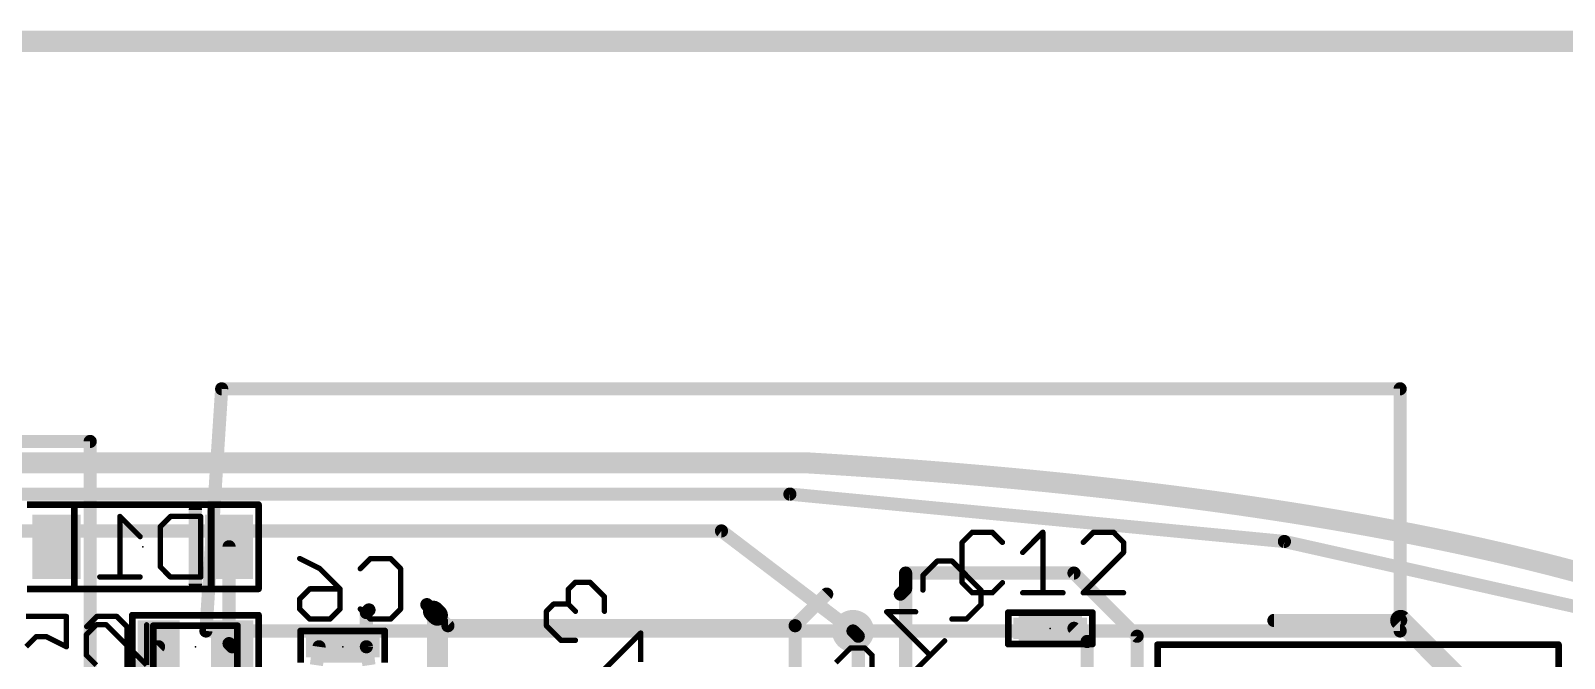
# Model space of a CAD drawing. Extents: x -10.2 to 70.2, y -5.2 to 30.2.
# Drawn here: x 24.07 to 53.22, y 18.28 to 30.2 of the extents above; entities that cross this region are included whole.
import ezdxf

# ---------------------------------------------------------------- set-up
doc = ezdxf.new("R2010")
doc.units = 0
for name, color, linetype in [('1', 22, 'CONTINUOUS'), ('16', 175, 'CONTINUOUS'), ('18', 82, 'CONTINUOUS'), ('20', 7, 'CONTINUOUS'), ('21', 253, 'CONTINUOUS'), ('22', 253, 'CONTINUOUS'), ('23', 7, 'CONTINUOUS'), ('24', 7, 'CONTINUOUS'), ('25', 253, 'CONTINUOUS'), ('26', 253, 'CONTINUOUS'), ('51', 253, 'CONTINUOUS'), ('52', 253, 'CONTINUOUS')]:
    doc.layers.add(name, color=color, linetype=linetype)

# ---------------------------------------------------------------- blocks, each defined once
blk = doc.blocks.new('RECT')
blk.add_solid([(-0.5, -0.5), (0.5, -0.5), (-0.5, 0.5), (0.5, 0.5)])
blk = doc.blocks.new('ROUNDV')
at = {"const_width": 0.5}
blk.add_lwpolyline([(0, -0.25, 1), (0, 0.25, 1), (0, -0.25)], format="xyb", dxfattribs=at)

msp = doc.modelspace()

# ---------------------------------------------------------------- linework, layer by layer
at = {"layer": '1'}
for points, const_width in [([(-10, 30), (70, 30)], 0.4064), ([(20.5, 21.4), (38.5, 21.4)], 0.25), ([(38.5, 21.4), (47.9, 20.5)], 0.25), ([(37.2, 20.7), (20.6, 20.7)], 0.25), ([(39.7, 18.8), (37.2, 20.7)], 0.25), ([(47.9, 20.5), (54.6, 19)], 0.25), ([(44.15, 18.6), (43.9, 18.85)], 0.25), ([(44.15, 17.45), (44.15, 18.6)], 0.25)]:
    msp.add_lwpolyline(points, dxfattribs=dict(at, const_width=const_width))
at = {"layer": '1', "const_width": 0.125}
for points in [[(38.506, 21.4622, 1), (38.494, 21.3378)], [(38.5, 21.3375, 1), (38.5, 21.4625)], [(37.2378, 20.7498, 1), (37.1622, 20.6502)], [(37.2, 20.6375, 1), (37.2, 20.7625)], [(47.9137, 20.561, 1), (47.8863, 20.439)], [(47.894, 20.4378, 1), (47.906, 20.5622)], [(43.9442, 18.8942, 1), (43.8558, 18.8058)], [(39.6622, 18.7502, 1), (39.7378, 18.8498)], [(44.2125, 18.6, 1), (44.0875, 18.6)], [(44.1058, 18.5558, 1), (44.1942, 18.6442)]]:
    msp.add_lwpolyline(points, format="xyb", dxfattribs=at)
at = {"layer": '16'}
for points, const_width in [([(-10, 30), (70, 30)], 0.4064), ([(27.7, 23.4), (27.4, 18.8)], 0.25), ([(50.1, 23.4), (27.7, 23.4)], 0.25), ([(50.1, 18.8), (50.1, 23.4)], 0.25), ([(25.2, 22.4), (18.7, 22.4)], 0.25), ([(25.2, 16.1), (25.2, 22.4)], 0.25), ([(27.84, 20.4), (27.84, 18.56)], 0.25), ([(43.9, 19.9), (40.7, 19.9)], 0.25), ([(40.7, 19.6), (40.7, 19.9)], 0.25), ([(45.1, 18.7), (43.9, 19.9)], 0.25), ([(38.6, 18.9), (39.2, 19.5)], 0.25), ([(40.6, 19.5), (40.7, 19.6)], 0.25), ([(40.7, 17.5), (40.7, 19.6)], 0.25), ([(30.45, 19.15), (30.5, 19.2)], 0.25), ([(30.45, 18.5), (30.45, 19.15)], 0.25), ([(31.725, 19.175), (31.6, 19.3)], 0.25), ([(31.8, 19.1), (31.725, 19.175)], 0.4), ([(32, 18.9), (31.725, 19.175)], 0.25), ([(31.8, 15.4), (31.8, 19.1)], 0.4), ([(38.6, 18.9), (32, 18.9)], 0.25), ([(38.6, 17.4), (38.6, 18.9)], 0.25), ([(50.11, 19), (47.7, 19)], 0.25), ([(50.11, 19), (51.84, 17.27)], 0.4), ([(27.4, 18.8), (50.1, 18.8)], 0.25), ([(27.84, 18.56), (27.9, 18.5)], 0.25), ([(39.7, 18.8), (39.8, 18.7)], 0.25), ([(39.8, 18.7), (39.8, 17.4)], 0.25), ([(45.1, 14.8929), (45.1, 18.7)], 0.25), ([(26, 18), (26.5, 18.5)], 0.25), ([(29.5, 18.15), (29.55, 18.5)], 0.25), ([(30.45, 18.5), (30.5, 18.15)], 0.25)]:
    msp.add_lwpolyline(points, dxfattribs=dict(at, const_width=const_width))
for points, const_width in [([(27.7, 23.4625, 1), (27.7, 23.3375)], 0.125), ([(27.7624, 23.3959, 1), (27.6376, 23.4041)], 0.125), ([(50.1625, 23.4, 1), (50.0375, 23.4)], 0.125), ([(50.1, 23.3375, 1), (50.1, 23.4625)], 0.125), ([(25.2625, 22.4, 1), (25.1375, 22.4)], 0.125), ([(25.2, 22.3375, 1), (25.2, 22.4625)], 0.125), ([(27.9025, 20.4, 1), (27.7775, 20.4)], 0.125), ([(40.7, 19.9625, 1), (40.7, 19.8375)], 0.125), ([(40.7625, 19.9, 1), (40.6375, 19.9)], 0.125), ([(43.9442, 19.9442, 1), (43.8558, 19.8558)], 0.125), ([(43.9, 19.8375, 1), (43.9, 19.9625)], 0.125), ([(39.2442, 19.4558, 1), (39.1558, 19.5442)], 0.125), ([(40.5558, 19.5442, 1), (40.6442, 19.4558)], 0.125), ([(40.7625, 19.6, 1), (40.6375, 19.6)], 0.125), ([(40.6375, 19.6, 1), (40.7625, 19.6)], 0.125), ([(40.7442, 19.5558, 1), (40.6558, 19.6442)], 0.125), ([(30.5125, 19.15, 1), (30.3875, 19.15)], 0.125), ([(30.4058, 19.1942, 1), (30.4942, 19.1058)], 0.125), ([(30.5442, 19.1558, 1), (30.4558, 19.2442)], 0.125), ([(31.6442, 19.3442, 1), (31.5558, 19.2558)], 0.125), ([(31.7957, 19.2457, 1), (31.6543, 19.1043)], 0.2), ([(31.7692, 19.2192, 1), (31.6808, 19.1308)], 0.125), ([(31.9, 19.1, 1), (31.7, 19.1)], 0.2), ([(31.6808, 19.1308, 1), (31.7692, 19.2192)], 0.125), ([(31.7293, 19.0293, 1), (31.8707, 19.1707)], 0.2), ([(32, 18.9625, 1), (32, 18.8375)], 0.125), ([(31.9558, 18.8558, 1), (32.0442, 18.9442)], 0.125), ([(38.6625, 18.9, 1), (38.5375, 18.9)], 0.125), ([(38.5558, 18.9442, 1), (38.6442, 18.8558)], 0.125), ([(38.6, 18.8375, 1), (38.6, 18.9625)], 0.125), ([(47.7, 19.0625, 1), (47.7, 18.9375)], 0.125), ([(50.1807, 19.0707, 1), (50.0393, 18.9293)], 0.2), ([(50.11, 18.9375, 1), (50.11, 19.0625)], 0.125), ([(27.4, 18.8625, 1), (27.4, 18.7375)], 0.125), ([(27.3376, 18.8041, 1), (27.4624, 18.7959)], 0.125), ([(27.8842, 18.6042, 1), (27.7958, 18.5158)], 0.125), ([(39.7442, 18.8442, 1), (39.6558, 18.7558)], 0.125), ([(39.8625, 18.7, 1), (39.7375, 18.7)], 0.125), ([(39.7558, 18.6558, 1), (39.8442, 18.7442)], 0.125), ([(45.1625, 18.7, 1), (45.0375, 18.7)], 0.125), ([(45.0558, 18.6558, 1), (45.1442, 18.7442)], 0.125), ([(50.0375, 18.8, 1), (50.1625, 18.8)], 0.125), ([(50.1, 18.7375, 1), (50.1, 18.8625)], 0.125), ([(26.5442, 18.4558, 1), (26.4558, 18.5442)], 0.125), ([(27.7775, 18.56, 1), (27.9025, 18.56)], 0.125), ([(27.8558, 18.4558, 1), (27.9442, 18.5442)], 0.125), ([(29.6119, 18.4912, 1), (29.4881, 18.5088)], 0.125), ([(30.5119, 18.5088, 1), (30.3881, 18.4912)], 0.125), ([(30.3875, 18.5, 1), (30.5125, 18.5)], 0.125)]:
    msp.add_lwpolyline(points, format="xyb", dxfattribs=dict(at, const_width=const_width))
at = {"layer": '20', "const_width": 0.4}
for points in [[(21.5101, 21.9965), (38.7252, 21.9965)], [(38.7252, 21.9965), (38.7327, 21.9964)], [(38.7327, 21.9964), (38.7402, 21.9964)], [(38.7402, 21.9964), (38.7477, 21.9963)], [(38.7477, 21.9963), (38.7552, 21.9961)], [(38.7552, 21.9961), (38.7627, 21.996)], [(38.7627, 21.996), (38.7702, 21.9958)], [(38.7702, 21.9958), (38.7777, 21.9956)], [(38.7777, 21.9956), (38.7852, 21.9954)], [(38.7852, 21.9954), (38.8002, 21.9948)], [(38.8002, 21.9948), (38.8076, 21.9945)], [(38.8076, 21.9945), (38.8151, 21.9941)], [(38.8151, 21.9941), (38.8226, 21.9938)], [(38.8226, 21.9938), (38.8301, 21.9933)], [(38.8301, 21.9933), (38.8443, 21.9925)], [(38.8443, 21.9925), (38.927, 21.9876)], [(38.927, 21.9876), (39.0096, 21.9826)], [(39.0096, 21.9826), (39.0922, 21.9775)], [(39.0922, 21.9775), (39.1749, 21.9724)], [(39.1749, 21.9724), (39.2575, 21.9673)], [(39.2575, 21.9673), (39.3401, 21.9621)], [(39.3401, 21.9621), (39.4227, 21.9568)], [(39.4227, 21.9568), (39.5053, 21.9515)], [(39.5053, 21.9515), (39.5879, 21.9461)], [(39.5879, 21.9461), (39.6705, 21.9407)], [(39.6705, 21.9407), (39.7531, 21.9352)], [(39.7531, 21.9352), (39.8357, 21.9297)], [(39.8357, 21.9297), (39.9183, 21.9241)], [(39.9183, 21.9241), (40.0008, 21.9184)], [(40.0008, 21.9184), (40.166, 21.907)], [(40.166, 21.907), (40.2485, 21.9012)], [(40.2485, 21.9012), (40.3311, 21.8953)], [(40.3311, 21.8953), (40.4136, 21.8893)], [(40.4136, 21.8893), (40.4962, 21.8834)], [(40.4962, 21.8834), (40.6612, 21.8712)], [(40.6612, 21.8712), (40.7438, 21.865)], [(40.7438, 21.865), (40.8263, 21.8588)], [(40.8263, 21.8588), (40.9913, 21.8462)], [(40.9913, 21.8462), (41.0738, 21.8398)], [(41.0738, 21.8398), (41.2388, 21.8268)], [(41.2388, 21.8268), (41.4038, 21.8136)], [(41.4038, 21.8136), (41.4863, 21.8069)], [(41.4863, 21.8069), (41.5687, 21.8001)], [(41.5687, 21.8001), (41.6512, 21.7933)], [(41.6512, 21.7933), (41.7337, 21.7864)], [(41.7337, 21.7864), (41.8161, 21.7794)], [(41.8161, 21.7794), (41.8986, 21.7724)], [(41.8986, 21.7724), (41.981, 21.7653)], [(41.981, 21.7653), (42.0635, 21.7582)], [(42.0635, 21.7582), (42.1459, 21.751)], [(42.1459, 21.751), (42.2283, 21.7437)], [(42.2283, 21.7437), (42.3108, 21.7363)], [(42.3108, 21.7363), (42.4756, 21.7215)], [(42.4756, 21.7215), (42.7228, 21.6987)], [(42.7228, 21.6987), (42.8052, 21.6909)], [(42.8052, 21.6909), (42.8876, 21.6832)], [(42.8876, 21.6832), (42.9699, 21.6753)], [(42.9699, 21.6753), (43.0523, 21.6674)], [(43.0523, 21.6674), (43.1347, 21.6594)], [(43.1347, 21.6594), (43.217, 21.6513)], [(43.217, 21.6513), (43.2994, 21.6432)], [(43.2994, 21.6432), (43.3817, 21.635)], [(43.3817, 21.635), (43.4641, 21.6267)], [(43.4641, 21.6267), (43.5464, 21.6184)], [(43.5464, 21.6184), (43.6287, 21.6099)], [(43.6287, 21.6099), (43.711, 21.6015)], [(43.711, 21.6015), (43.7934, 21.5929)], [(43.7934, 21.5929), (43.8757, 21.5843)], [(43.8757, 21.5843), (44.0403, 21.5669)], [(44.0403, 21.5669), (44.1226, 21.558)], [(44.1226, 21.558), (44.2048, 21.5491)], [(44.2048, 21.5491), (44.2871, 21.5402)], [(44.2871, 21.5402), (44.4517, 21.522)], [(44.4517, 21.522), (44.5339, 21.5128)], [(44.5339, 21.5128), (44.6162, 21.5036)], [(44.6162, 21.5036), (44.6984, 21.4942)], [(44.6984, 21.4942), (44.7807, 21.4848)], [(44.7807, 21.4848), (44.8629, 21.4754)], [(44.8629, 21.4754), (45.0273, 21.4562)], [(45.0273, 21.4562), (45.1095, 21.4465)], [(45.1095, 21.4465), (45.1918, 21.4367)], [(45.1918, 21.4367), (45.274, 21.4268)], [(45.274, 21.4268), (45.3561, 21.4169)], [(45.3561, 21.4169), (45.4383, 21.4069)], [(45.4383, 21.4069), (45.5205, 21.3968)], [(45.5205, 21.3968), (45.6027, 21.3866)], [(45.6027, 21.3866), (45.6848, 21.3763)], [(45.6848, 21.3763), (45.767, 21.366)], [(45.767, 21.366), (45.8491, 21.3556)], [(45.8491, 21.3556), (45.9313, 21.3451)], [(45.9313, 21.3451), (46.0134, 21.3345)], [(46.0134, 21.3345), (46.0956, 21.3238)], [(46.0956, 21.3238), (46.1777, 21.3131)], [(46.1777, 21.3131), (46.3419, 21.2913)], [(46.3419, 21.2913), (46.424, 21.2803)], [(46.424, 21.2803), (46.5061, 21.2692)], [(46.5061, 21.2692), (46.5882, 21.258)], [(46.5882, 21.258), (46.6702, 21.2467)], [(46.6702, 21.2467), (46.7523, 21.2353)], [(46.7523, 21.2353), (46.8343, 21.2239)], [(46.8343, 21.2239), (46.9164, 21.2123)], [(46.9164, 21.2123), (46.9984, 21.2007)], [(46.9984, 21.2007), (47.0805, 21.189)], [(47.0805, 21.189), (47.2445, 21.1652)], [(47.2445, 21.1652), (47.3265, 21.1532)], [(47.3265, 21.1532), (47.4085, 21.1411)], [(47.4085, 21.1411), (47.4905, 21.1289)], [(47.4905, 21.1289), (47.5725, 21.1166)], [(47.5725, 21.1166), (47.6545, 21.1042)], [(47.6545, 21.1042), (47.7364, 21.0917)], [(47.7364, 21.0917), (47.8184, 21.0791)], [(47.8184, 21.0791), (47.9003, 21.0664)], [(47.9003, 21.0664), (47.9823, 21.0537)], [(47.9823, 21.0537), (48.0642, 21.0408)], [(48.0642, 21.0408), (48.1461, 21.0278)], [(48.1461, 21.0278), (48.228, 21.0147)], [(48.228, 21.0147), (48.3099, 21.0015)], [(48.3099, 21.0015), (48.3918, 20.9882)], [(48.3918, 20.9882), (48.4737, 20.9748)], [(48.4737, 20.9748), (48.5556, 20.9613)], [(48.5556, 20.9613), (48.6375, 20.9477)], [(48.6375, 20.9477), (48.7193, 20.934)], [(48.7193, 20.934), (48.8012, 20.9202)], [(48.8012, 20.9202), (48.883, 20.9063)], [(48.883, 20.9063), (48.9648, 20.8922)], [(48.9648, 20.8922), (49.0466, 20.8781)], [(49.0466, 20.8781), (49.1285, 20.8639)], [(49.1285, 20.8639), (49.2103, 20.8495)], [(49.2103, 20.8495), (49.292, 20.835)], [(49.292, 20.835), (49.3738, 20.8205)], [(49.3738, 20.8205), (49.4556, 20.8058)], [(49.4556, 20.8058), (49.5374, 20.791)], [(49.5374, 20.791), (49.6191, 20.7761)], [(49.6191, 20.7761), (49.7008, 20.7611)], [(49.7008, 20.7611), (49.7826, 20.7459)], [(49.7826, 20.7459), (49.8643, 20.7307)], [(49.8643, 20.7307), (49.946, 20.7153)], [(49.946, 20.7153), (50.0278, 20.6998)], [(50.0278, 20.6998), (50.1095, 20.6842)], [(50.1095, 20.6842), (50.1912, 20.6684)], [(50.1912, 20.6684), (50.2729, 20.6526)], [(50.2729, 20.6526), (50.3546, 20.6366)], [(50.3546, 20.6366), (50.4363, 20.6205)], [(50.4363, 20.6205), (50.518, 20.6042)], [(50.518, 20.6042), (50.5997, 20.5879)], [(50.5997, 20.5879), (50.6813, 20.5714)], [(50.6813, 20.5714), (50.763, 20.5547)], [(50.763, 20.5547), (50.8446, 20.538)], [(50.8446, 20.538), (50.9262, 20.5211)], [(50.9262, 20.5211), (51.0078, 20.504)], [(51.0078, 20.504), (51.0894, 20.4869)], [(51.0894, 20.4869), (51.171, 20.4696)], [(51.171, 20.4696), (51.2525, 20.4521)], [(51.2525, 20.4521), (51.334, 20.4346)], [(51.334, 20.4346), (51.4155, 20.4169)], [(51.4155, 20.4169), (51.497, 20.399)], [(51.497, 20.399), (51.5785, 20.381)], [(51.5785, 20.381), (51.6599, 20.3629)], [(51.6599, 20.3629), (51.7413, 20.3446)], [(51.7413, 20.3446), (51.8226, 20.3262)], [(51.8226, 20.3262), (51.9039, 20.3076)], [(51.9039, 20.3076), (51.9852, 20.2889)], [(51.9852, 20.2889), (52.0665, 20.2701)], [(52.0665, 20.2701), (52.1477, 20.251)], [(52.1477, 20.251), (52.2289, 20.2319)], [(52.2289, 20.2319), (52.3101, 20.2126)], [(52.3101, 20.2126), (52.3912, 20.1931)], [(52.3912, 20.1931), (52.4723, 20.1735)], [(52.4723, 20.1735), (52.5533, 20.1537)], [(52.5533, 20.1537), (52.6343, 20.1338)], [(52.6343, 20.1338), (52.7152, 20.1137)], [(52.7152, 20.1137), (52.796, 20.0935)], [(52.796, 20.0935), (52.8768, 20.0732)], [(52.8768, 20.0732), (52.9576, 20.0526)], [(52.9576, 20.0526), (53.0383, 20.0319)], [(53.0383, 20.0319), (53.1189, 20.0111)], [(53.1189, 20.0111), (53.1995, 19.99)], [(53.1995, 19.99), (53.28, 19.9688)], [(53.28, 19.9688), (53.3605, 19.9475)], [(53.3605, 19.9475), (53.4409, 19.926)]]:
    msp.add_lwpolyline(points, dxfattribs=at)
at = {"layer": '20', "const_width": 0.2}
for points in [[(38.7266, 22.0965, 1), (38.7239, 21.8965)], [(38.7327, 22.0964, 1), (38.7327, 21.8964)], [(38.7415, 22.0964, 1), (38.7389, 21.8964)], [(38.7504, 22.0963, 1), (38.745, 21.8963)], [(38.7565, 22.0961, 1), (38.7539, 21.8961)], [(38.7654, 22.096, 1), (38.76, 21.896)], [(38.7729, 22.0958, 1), (38.7675, 21.8958)], [(38.7804, 22.0956, 1), (38.775, 21.8956)], [(38.7892, 22.0953, 1), (38.7812, 21.8955)], [(38.8042, 22.0947, 1), (38.7961, 21.8949)], [(38.813, 22.0944, 1), (38.8023, 21.8946)], [(38.8191, 22.094, 1), (38.8111, 21.8942)], [(38.8293, 22.0936, 1), (38.8159, 21.894)], [(38.7252, 21.8965, 1), (38.7252, 22.0965)], [(38.8357, 22.0931, 1), (38.8245, 21.8935)], [(38.7314, 21.8964, 1), (38.7341, 22.0964)], [(38.7402, 21.8964, 1), (38.7402, 22.0964)], [(38.8503, 22.0923, 1), (38.8384, 21.8927)], [(38.7464, 21.8963, 1), (38.749, 22.0963)], [(38.7525, 21.8961, 1), (38.7579, 22.0961)], [(38.7614, 21.896, 1), (38.764, 22.096)], [(38.7675, 21.8958, 1), (38.7729, 22.0958)], [(38.775, 21.8956, 1), (38.7804, 22.0956)], [(38.7825, 21.8954, 1), (38.7878, 22.0954)], [(38.7961, 21.8949, 1), (38.8042, 22.0947)], [(38.8036, 21.8946, 1), (38.8116, 22.0944)], [(38.8098, 21.8942, 1), (38.8205, 22.094)], [(38.8186, 21.8939, 1), (38.8266, 22.0937)], [(38.8234, 21.8935, 1), (38.8368, 22.0931)], [(38.933, 22.0874, 1), (38.921, 21.8878)], [(38.8387, 21.8927, 1), (38.85, 22.0923)], [(39.0158, 22.0824, 1), (39.0035, 21.8828)], [(38.9211, 21.8878, 1), (38.9329, 22.0874)], [(39.0984, 22.0773, 1), (39.0861, 21.8777)], [(39.0036, 21.8828, 1), (39.0157, 22.0824)], [(39.181, 22.0722, 1), (39.1687, 21.8726)], [(39.0861, 21.8777, 1), (39.0984, 22.0773)], [(39.2638, 22.0671, 1), (39.2512, 21.8675)], [(39.1687, 21.8726, 1), (39.181, 22.0722)], [(39.3465, 22.0619, 1), (39.3337, 21.8623)], [(39.2513, 21.8675, 1), (39.2637, 22.0671)], [(39.4291, 22.0566, 1), (39.4163, 21.857)], [(39.3338, 21.8623, 1), (39.3464, 22.0619)], [(39.4163, 21.857, 1), (39.4291, 22.0566)], [(39.5118, 22.0513, 1), (39.4988, 21.8517)], [(39.5944, 22.0459, 1), (39.5814, 21.8463)], [(39.4989, 21.8517, 1), (39.5117, 22.0513)], [(39.6771, 22.0405, 1), (39.6639, 21.8409)], [(39.5814, 21.8463, 1), (39.5944, 22.0459)], [(39.7597, 22.035, 1), (39.7464, 21.8354)], [(39.664, 21.8409, 1), (39.677, 22.0405)], [(39.8424, 22.0295, 1), (39.8289, 21.8299)], [(39.7464, 21.8354, 1), (39.7597, 22.035)], [(39.9251, 22.0239, 1), (39.9114, 21.8243)], [(39.829, 21.8299, 1), (39.8423, 22.0295)], [(40.0077, 22.0182, 1), (39.9939, 21.8186)], [(39.9115, 21.8243, 1), (39.925, 22.0239)], [(39.9939, 21.8186, 1), (40.0077, 22.0182)], [(40.173, 22.0068, 1), (40.159, 21.8072)], [(40.2556, 22.0009, 1), (40.2414, 21.8015)], [(40.1591, 21.8072, 1), (40.1729, 22.0068)], [(40.3384, 21.995, 1), (40.3238, 21.7956)], [(40.2415, 21.8014, 1), (40.2555, 22.001)], [(40.4207, 21.989, 1), (40.4065, 21.7896)], [(40.324, 21.7956, 1), (40.3382, 21.995)], [(40.5036, 21.9831, 1), (40.4888, 21.7837)], [(40.4063, 21.7896, 1), (40.4209, 21.989)], [(40.4891, 21.7837, 1), (40.5033, 21.9831)], [(40.6687, 21.9709, 1), (40.6537, 21.7715)], [(40.7513, 21.9647, 1), (40.7363, 21.7653)], [(40.6538, 21.7715, 1), (40.6686, 21.9709)], [(40.8339, 21.9585, 1), (40.8187, 21.7591)], [(40.7363, 21.7653, 1), (40.7513, 21.9647)], [(40.8188, 21.7591, 1), (40.8338, 21.9585)], [(40.999, 21.9459, 1), (40.9836, 21.7465)], [(41.0817, 21.9395, 1), (41.0659, 21.7401)], [(40.9837, 21.7465, 1), (40.9989, 21.9459)], [(41.0661, 21.7401, 1), (41.0815, 21.9395)], [(41.2468, 21.9265, 1), (41.2308, 21.7271)], [(41.2309, 21.7271, 1), (41.2467, 21.9265)], [(41.4119, 21.9133, 1), (41.3957, 21.7139)], [(41.4945, 21.9066, 1), (41.4781, 21.7072)], [(41.3958, 21.7139, 1), (41.4118, 21.9133)], [(41.5769, 21.8998, 1), (41.5605, 21.7004)], [(41.4782, 21.7072, 1), (41.4944, 21.9066)], [(41.6595, 21.893, 1), (41.6429, 21.6936)], [(41.5605, 21.7004, 1), (41.5769, 21.8998)], [(41.7422, 21.886, 1), (41.7252, 21.6868)], [(41.643, 21.6936, 1), (41.6594, 21.893)], [(41.8246, 21.879, 1), (41.8076, 21.6798)], [(41.7254, 21.6867, 1), (41.742, 21.8861)], [(41.9072, 21.872, 1), (41.89, 21.6728)], [(41.8076, 21.6798, 1), (41.8246, 21.879)], [(41.9896, 21.8649, 1), (41.9724, 21.6657)], [(41.8901, 21.6728, 1), (41.9071, 21.872)], [(42.0722, 21.8578, 1), (42.0548, 21.6586)], [(41.9724, 21.6657, 1), (41.9896, 21.8649)], [(42.1547, 21.8506, 1), (42.1371, 21.6514)], [(42.0549, 21.6586, 1), (42.0721, 21.8578)], [(42.2372, 21.8433, 1), (42.2194, 21.6441)], [(42.1372, 21.6514, 1), (42.1546, 21.8506)], [(42.3197, 21.8359, 1), (42.3019, 21.6367)], [(42.2195, 21.6441, 1), (42.2371, 21.8433)], [(42.3019, 21.6367, 1), (42.3197, 21.8359)], [(42.4848, 21.8211, 1), (42.4664, 21.6219)], [(42.4667, 21.6219, 1), (42.4845, 21.8211)], [(42.7322, 21.7983, 1), (42.7134, 21.5991)], [(42.8145, 21.7905, 1), (42.7959, 21.5913)], [(42.7136, 21.5991, 1), (42.732, 21.7983)], [(42.8972, 21.7827, 1), (42.878, 21.5837)], [(42.7958, 21.5913, 1), (42.8146, 21.7905)], [(42.9794, 21.7748, 1), (42.9604, 21.5758)], [(42.8783, 21.5836, 1), (42.8969, 21.7828)], [(43.062, 21.7669, 1), (43.0426, 21.5679)], [(42.9603, 21.5758, 1), (42.9795, 21.7748)], [(43.0428, 21.5679, 1), (43.0618, 21.7669)], [(43.1445, 21.7589, 1), (43.1249, 21.5599)], [(43.2268, 21.7508, 1), (43.2072, 21.5518)], [(43.125, 21.5599, 1), (43.1444, 21.7589)], [(43.3093, 21.7427, 1), (43.2895, 21.5437)], [(43.2072, 21.5518, 1), (43.2268, 21.7508)], [(43.3917, 21.7345, 1), (43.3717, 21.5355)], [(43.2896, 21.5437, 1), (43.3092, 21.7427)], [(43.4741, 21.7262, 1), (43.4541, 21.5272)], [(43.3718, 21.5355, 1), (43.3916, 21.7345)], [(43.5567, 21.7179, 1), (43.5361, 21.5189)], [(43.4541, 21.5272, 1), (43.4741, 21.7262)], [(43.6389, 21.7094, 1), (43.6185, 21.5104)], [(43.5364, 21.5189, 1), (43.5564, 21.7179)], [(43.7214, 21.701, 1), (43.7006, 21.502)], [(43.6184, 21.5104, 1), (43.639, 21.7094)], [(43.8038, 21.6924, 1), (43.783, 21.4934)], [(43.7008, 21.502, 1), (43.7212, 21.701)], [(43.8862, 21.6837, 1), (43.8652, 21.4849)], [(43.783, 21.4934, 1), (43.8038, 21.6924)], [(43.8653, 21.4848, 1), (43.8861, 21.6838)], [(44.0511, 21.6663, 1), (44.0295, 21.4675)], [(44.1334, 21.6574, 1), (44.1118, 21.4586)], [(44.0298, 21.4675, 1), (44.0508, 21.6663)], [(44.2156, 21.6485, 1), (44.194, 21.4497)], [(44.1118, 21.4586, 1), (44.1334, 21.6574)], [(44.2981, 21.6396, 1), (44.2761, 21.4408)], [(44.194, 21.4497, 1), (44.2156, 21.6485)], [(44.2763, 21.4408, 1), (44.2979, 21.6396)], [(44.4628, 21.6214, 1), (44.4406, 21.4226)], [(44.545, 21.6122, 1), (44.5228, 21.4134)], [(44.4407, 21.4226, 1), (44.4627, 21.6214)], [(44.6276, 21.603, 1), (44.6048, 21.4042)], [(44.5228, 21.4134, 1), (44.545, 21.6122)], [(44.7097, 21.5936, 1), (44.6871, 21.3948)], [(44.6051, 21.4042, 1), (44.6273, 21.603)], [(44.7921, 21.5842, 1), (44.7693, 21.3854)], [(44.687, 21.3948, 1), (44.7098, 21.5936)], [(44.8745, 21.5747, 1), (44.8513, 21.3761)], [(44.7694, 21.3854, 1), (44.792, 21.5842)], [(44.8515, 21.376, 1), (44.8743, 21.5748)], [(45.039, 21.5555, 1), (45.0156, 21.3569)], [(45.1213, 21.5458, 1), (45.0977, 21.3472)], [(45.0157, 21.3569, 1), (45.0389, 21.5555)], [(45.2038, 21.536, 1), (45.1798, 21.3374)], [(45.0978, 21.3472, 1), (45.1212, 21.5458)], [(45.286, 21.5261, 1), (45.262, 21.3275)], [(45.18, 21.3374, 1), (45.2036, 21.536)], [(45.3682, 21.5162, 1), (45.344, 21.3176)], [(45.262, 21.3275, 1), (45.286, 21.5261)], [(45.4505, 21.5062, 1), (45.4261, 21.3076)], [(45.3441, 21.3176, 1), (45.3681, 21.5162)], [(45.5328, 21.496, 1), (45.5082, 21.2976)], [(45.4262, 21.3076, 1), (45.4504, 21.5062)], [(45.6151, 21.4858, 1), (45.5903, 21.2874)], [(45.5083, 21.2975, 1), (45.5327, 21.4961)], [(45.6972, 21.4755, 1), (45.6724, 21.2771)], [(45.5904, 21.2874, 1), (45.615, 21.4858)], [(45.6724, 21.2771, 1), (45.6972, 21.4755)], [(45.7796, 21.4652, 1), (45.7544, 21.2668)], [(45.8618, 21.4548, 1), (45.8364, 21.2564)], [(45.7546, 21.2668, 1), (45.7794, 21.4652)], [(45.9441, 21.4443, 1), (45.9185, 21.2459)], [(45.8365, 21.2564, 1), (45.8617, 21.4548)], [(46.0263, 21.4337, 1), (46.0005, 21.2353)], [(45.9186, 21.2459, 1), (45.944, 21.4443)], [(46.1085, 21.423, 1), (46.0827, 21.2246)], [(46.0006, 21.2353, 1), (46.0262, 21.4337)], [(46.1909, 21.4122, 1), (46.1645, 21.214)], [(46.0827, 21.2246, 1), (46.1085, 21.423)], [(46.1648, 21.2139, 1), (46.1906, 21.4123)], [(46.3552, 21.3904, 1), (46.3286, 21.1922)], [(46.4374, 21.3794, 1), (46.4106, 21.1812)], [(46.3287, 21.1922, 1), (46.3551, 21.3904)], [(46.5196, 21.3683, 1), (46.4926, 21.1701)], [(46.4107, 21.1812, 1), (46.4373, 21.3794)], [(46.6019, 21.3571, 1), (46.5745, 21.1589)], [(46.4927, 21.1701, 1), (46.5195, 21.3683)], [(46.684, 21.3457, 1), (46.6564, 21.1477)], [(46.5747, 21.1589, 1), (46.6017, 21.3571)], [(46.7661, 21.3343, 1), (46.7385, 21.1363)], [(46.6565, 21.1476, 1), (46.6839, 21.3458)], [(46.8483, 21.3229, 1), (46.8203, 21.1249)], [(46.7385, 21.1363, 1), (46.7661, 21.3343)], [(46.9304, 21.3113, 1), (46.9024, 21.1133)], [(46.8205, 21.1249, 1), (46.8481, 21.3229)], [(47.0125, 21.2997, 1), (46.9843, 21.1017)], [(46.9024, 21.1133, 1), (46.9304, 21.3113)], [(47.0949, 21.288, 1), (47.0661, 21.09)], [(46.9844, 21.1017, 1), (47.0124, 21.2997)], [(47.0664, 21.09, 1), (47.0946, 21.288)], [(47.259, 21.2641, 1), (47.23, 21.0663)], [(47.3411, 21.2521, 1), (47.3119, 21.0543)], [(47.2301, 21.0662, 1), (47.2589, 21.2642)], [(47.4232, 21.24, 1), (47.3938, 21.0422)], [(47.312, 21.0543, 1), (47.341, 21.2521)], [(47.5053, 21.2278, 1), (47.4757, 21.03)], [(47.3939, 21.0422, 1), (47.4231, 21.24)], [(47.5875, 21.2155, 1), (47.5575, 21.0177)], [(47.4758, 21.03, 1), (47.5052, 21.2278)], [(47.6696, 21.2031, 1), (47.6394, 21.0053)], [(47.5577, 21.0177, 1), (47.5873, 21.2155)], [(47.7516, 21.1905, 1), (47.7212, 20.9929)], [(47.6395, 21.0053, 1), (47.6695, 21.2031)], [(47.7213, 20.9928, 1), (47.7515, 21.1906)], [(47.8337, 21.1779, 1), (47.8031, 20.9803)], [(47.9156, 21.1652, 1), (47.885, 20.9676)], [(47.8032, 20.9803, 1), (47.8336, 21.1779)], [(47.9979, 21.1525, 1), (47.9667, 20.9549)], [(47.885, 20.9676, 1), (47.9156, 21.1652)], [(48.0799, 21.1396, 1), (48.0485, 20.942)], [(47.967, 20.9549, 1), (47.9976, 21.1525)], [(48.1619, 21.1265, 1), (48.1303, 20.9291)], [(48.0486, 20.942, 1), (48.0798, 21.1396)], [(48.2439, 21.1134, 1), (48.2121, 20.916)], [(48.1304, 20.929, 1), (48.1618, 21.1266)], [(48.3259, 21.1002, 1), (48.2939, 20.9028)], [(48.2122, 20.916, 1), (48.2438, 21.1134)], [(48.4079, 21.0869, 1), (48.3757, 20.8895)], [(48.294, 20.9028, 1), (48.3258, 21.1002)], [(48.49, 21.0735, 1), (48.4574, 20.8762)], [(48.3758, 20.8895, 1), (48.4078, 21.0869)], [(48.572, 21.06, 1), (48.5392, 20.8627)], [(48.4576, 20.8761, 1), (48.4898, 21.0735)], [(48.654, 21.0463, 1), (48.621, 20.8491)], [(48.5393, 20.8627, 1), (48.5719, 21.06)], [(48.7359, 21.0326, 1), (48.7027, 20.8354)], [(48.6211, 20.8491, 1), (48.6539, 21.0464)], [(48.818, 21.0188, 1), (48.7844, 20.8216)], [(48.7028, 20.8354, 1), (48.7358, 21.0326)], [(48.8999, 21.0048, 1), (48.8661, 20.8077)], [(48.7846, 20.8216, 1), (48.8178, 21.0188)], [(48.9818, 20.9908, 1), (48.9478, 20.7937)], [(48.8662, 20.8077, 1), (48.8998, 21.0049)], [(49.0637, 20.9766, 1), (49.0295, 20.7796)], [(48.9479, 20.7937, 1), (48.9817, 20.9908)], [(49.1458, 20.9624, 1), (49.1112, 20.7654)], [(49.0296, 20.7796, 1), (49.0636, 20.9766)], [(49.2277, 20.948, 1), (49.1929, 20.751)], [(49.1114, 20.7653, 1), (49.1456, 20.9624)], [(49.3095, 20.9335, 1), (49.2745, 20.7366)], [(49.193, 20.751, 1), (49.2276, 20.948)], [(49.3915, 20.9189, 1), (49.3561, 20.722)], [(49.2746, 20.7366, 1), (49.3094, 20.9335)], [(49.4734, 20.9042, 1), (49.4378, 20.7074)], [(49.3563, 20.722, 1), (49.3913, 20.9189)], [(49.5554, 20.8894, 1), (49.5194, 20.6926)], [(49.4379, 20.7074, 1), (49.4733, 20.9042)], [(49.5196, 20.6926, 1), (49.5552, 20.8894)], [(49.6372, 20.8744, 1), (49.601, 20.6777)], [(49.719, 20.8594, 1), (49.6826, 20.6627)], [(49.6011, 20.6777, 1), (49.6371, 20.8744)], [(49.801, 20.8442, 1), (49.7642, 20.6476)], [(49.6827, 20.6627, 1), (49.7189, 20.8594)], [(49.8828, 20.8289, 1), (49.8458, 20.6324)], [(49.7644, 20.6476, 1), (49.8008, 20.8443)], [(49.8459, 20.6324, 1), (49.8827, 20.829)], [(49.9646, 20.8135, 1), (49.9274, 20.617)], [(49.9275, 20.617, 1), (49.9645, 20.8136)], [(50.0466, 20.798, 1), (50.009, 20.6016)], [(50.0092, 20.6015, 1), (50.0464, 20.798)], [(50.1284, 20.7824, 1), (50.0906, 20.586)], [(50.0907, 20.586, 1), (50.1283, 20.7824)], [(50.2103, 20.7666, 1), (50.1721, 20.5703)], [(50.1723, 20.5702, 1), (50.2101, 20.7666)], [(50.2921, 20.7507, 1), (50.2537, 20.5544)], [(50.2538, 20.5544, 1), (50.292, 20.7507)], [(50.374, 20.7347, 1), (50.3352, 20.5385)], [(50.3354, 20.5384, 1), (50.3738, 20.7347)], [(50.4558, 20.7186, 1), (50.4168, 20.5224)], [(50.4169, 20.5224, 1), (50.4557, 20.7186)], [(50.5376, 20.7023, 1), (50.4984, 20.5062)], [(50.4985, 20.5061, 1), (50.5375, 20.7023)], [(50.6195, 20.6859, 1), (50.5799, 20.4898)], [(50.5801, 20.4898, 1), (50.6193, 20.6859)], [(50.7012, 20.6694, 1), (50.6614, 20.4734)], [(50.6615, 20.4733, 1), (50.7011, 20.6694)], [(50.7831, 20.6527, 1), (50.7429, 20.4568)], [(50.7431, 20.4567, 1), (50.7829, 20.6527)], [(50.8649, 20.6359, 1), (50.8243, 20.44)], [(50.8245, 20.44, 1), (50.8647, 20.6359)], [(50.9466, 20.619, 1), (50.9058, 20.4232)], [(50.9059, 20.4231, 1), (50.9465, 20.619)], [(51.0284, 20.6019, 1), (50.9872, 20.4062)], [(50.9874, 20.4061, 1), (51.0282, 20.6019)], [(51.1101, 20.5847, 1), (51.0687, 20.3891)], [(51.0688, 20.389, 1), (51.11, 20.5847)], [(51.1919, 20.5674, 1), (51.1501, 20.3718)], [(51.1503, 20.3718, 1), (51.1917, 20.5674)], [(51.2736, 20.5499, 1), (51.2314, 20.3544)], [(51.2316, 20.3544, 1), (51.2734, 20.5499)], [(51.3552, 20.5323, 1), (51.3128, 20.3369)], [(51.3129, 20.3368, 1), (51.3551, 20.5323)], [(51.4369, 20.5145, 1), (51.3941, 20.3192)], [(51.3943, 20.3191, 1), (51.4367, 20.5146)], [(51.5186, 20.4967, 1), (51.4754, 20.3014)], [(51.4756, 20.3013, 1), (51.5184, 20.4967)], [(51.6002, 20.4786, 1), (51.5568, 20.2834)], [(51.5569, 20.2834, 1), (51.6001, 20.4787)], [(51.6818, 20.4605, 1), (51.638, 20.2653)], [(51.6382, 20.2653, 1), (51.6816, 20.4605)], [(51.7634, 20.4421, 1), (51.7192, 20.2471)], [(51.7194, 20.247, 1), (51.7632, 20.4422)], [(51.8449, 20.4237, 1), (51.8003, 20.2287)], [(51.8005, 20.2287, 1), (51.8447, 20.4237)], [(51.9263, 20.4051, 1), (51.8815, 20.2102)], [(51.8816, 20.2101, 1), (51.9262, 20.4051)], [(52.0078, 20.3863, 1), (51.9626, 20.1915)], [(51.9628, 20.1915, 1), (52.0076, 20.3864)], [(52.0893, 20.3674, 1), (52.0437, 20.1727)], [(52.0439, 20.1726, 1), (52.0891, 20.3675)], [(52.1707, 20.3484, 1), (52.1247, 20.1537)], [(52.1249, 20.1537, 1), (52.1705, 20.3484)], [(52.252, 20.3292, 1), (52.2058, 20.1346)], [(52.2059, 20.1346, 1), (52.2519, 20.3292)], [(52.3334, 20.3098, 1), (52.2868, 20.1153)], [(52.287, 20.1153, 1), (52.3332, 20.3099)], [(52.4147, 20.2903, 1), (52.3677, 20.0959)], [(52.3679, 20.0959, 1), (52.4145, 20.2903)], [(52.496, 20.2706, 1), (52.4486, 20.0764)], [(52.4488, 20.0763, 1), (52.4958, 20.2707)], [(52.5772, 20.2508, 1), (52.5294, 20.0566)], [(52.5296, 20.0566, 1), (52.577, 20.2509)], [(52.6584, 20.2309, 1), (52.6102, 20.0368)], [(52.6104, 20.0367, 1), (52.6582, 20.2309)], [(52.7395, 20.2108, 1), (52.6909, 20.0167)], [(52.6911, 20.0167, 1), (52.7393, 20.2108)], [(52.8205, 20.1905, 1), (52.7715, 19.9966)], [(52.7717, 19.9965, 1), (52.8203, 20.1905)], [(52.9014, 20.1701, 1), (52.8522, 19.9762)], [(52.8523, 19.9762, 1), (52.9013, 20.1701)], [(52.9824, 20.1495, 1), (52.9328, 19.9558)], [(52.933, 19.9557, 1), (52.9822, 20.1495)], [(53.0634, 20.1287, 1), (53.0132, 19.9351)], [(53.0135, 19.9351, 1), (53.0631, 20.1288)], [(53.1441, 20.1078, 1), (53.0937, 19.9143)], [(53.0938, 19.9142, 1), (53.144, 20.1079)], [(53.225, 20.0867, 1), (53.174, 19.8933)], [(53.1743, 19.8933, 1), (53.2247, 20.0868)], [(53.3056, 20.0655, 1), (53.2544, 19.8722)], [(53.2545, 19.8721, 1), (53.3055, 20.0655)], [(53.3864, 20.0441, 1), (53.3346, 19.8509)]]:
    msp.add_lwpolyline(points, format="xyb", dxfattribs=at)
at = {"layer": '21', "const_width": 0.0635}
for points in [[(42.6818, 19.15, 1), (42.6182, 19.15)], [(42.65, 19.1818, 1), (42.65, 19.1183)], [(44.2818, 19.15, 1), (44.2182, 19.15)], [(44.25, 19.1183, 1), (44.25, 19.1818)], [(42.6182, 18.55, 1), (42.6818, 18.55)], [(42.65, 18.5817, 1), (42.65, 18.5183)], [(44.2182, 18.55, 1), (44.2818, 18.55)], [(44.25, 18.5183, 1), (44.25, 18.5817)]]:
    msp.add_lwpolyline(points, format="xyb", dxfattribs=at)
at = {"layer": '21', "const_width": 0.127}
for points in [[(42.65, 19.15), (44.25, 19.15)], [(42.65, 18.55), (42.65, 19.15)], [(44.25, 19.15), (44.25, 18.55)], [(44.25, 18.55), (42.65, 18.55)]]:
    msp.add_lwpolyline(points, dxfattribs=at)
at = {"layer": '22'}
for points, const_width in [([(28.4, 21.2), (24, 21.2)], 0.127), ([(27.2, 19.7), (27.2, 21.1)], 0.254), ([(28.4, 19.6), (28.4, 21.2)], 0.127), ([(24, 19.6), (28.4, 19.6)], 0.127), ([(28.4, 19.1), (26, 19.1)], 0.127), ([(26, 19.1), (26, 17.9)], 0.127), ([(28.4, 17.9), (28.4, 19.1)], 0.127), ([(30.8, 18.8), (29.2, 18.8)], 0.127), ([(29.2, 18.8), (29.2, 18.2)], 0.127), ([(30.8, 18.2), (30.8, 18.8)], 0.127), ([(53.11, 18.54), (45.49, 18.54)], 0.127), ([(45.49, 18.54), (45.49, 13.46)], 0.127), ([(53.11, 13.46), (53.11, 18.54)], 0.127)]:
    msp.add_lwpolyline(points, dxfattribs=dict(at, const_width=const_width))
for points, const_width in [([(27.2635, 21.1, 1), (27.1365, 21.1)], 0.127), ([(28.4318, 21.2, 1), (28.3683, 21.2)], 0.0635), ([(28.4, 21.1683, 1), (28.4, 21.2317)], 0.0635), ([(27.1365, 19.7, 1), (27.2635, 19.7)], 0.127), ([(28.3683, 19.6, 1), (28.4318, 19.6)], 0.0635), ([(28.4, 19.5683, 1), (28.4, 19.6318)], 0.0635), ([(26, 19.1318, 1), (26, 19.0683)], 0.0635), ([(26.0317, 19.1, 1), (25.9683, 19.1)], 0.0635), ([(28.4318, 19.1, 1), (28.3683, 19.1)], 0.0635), ([(28.4, 19.0683, 1), (28.4, 19.1318)], 0.0635), ([(29.2, 18.8317, 1), (29.2, 18.7683)], 0.0635), ([(29.2318, 18.8, 1), (29.1683, 18.8)], 0.0635), ([(30.8317, 18.8, 1), (30.7683, 18.8)], 0.0635), ([(30.8, 18.7683, 1), (30.8, 18.8317)], 0.0635), ([(45.5218, 18.54, 1), (45.4582, 18.54)], 0.0635), ([(45.49, 18.5717, 1), (45.49, 18.5083)], 0.0635), ([(53.1418, 18.54, 1), (53.0782, 18.54)], 0.0635), ([(53.11, 18.5083, 1), (53.11, 18.5717)], 0.0635)]:
    msp.add_lwpolyline(points, format="xyb", dxfattribs=dict(at, const_width=const_width))
at = {"layer": '23'}
msp.add_point((43.45, 18.85), dxfattribs=at)
at = {"layer": '24'}
for p in [(26.2, 20.4), (27.2, 18.5), (30, 18.5)]:
    msp.add_point(p, dxfattribs=at)
at = {"layer": '25', "const_width": 0.1016}
for points in [[(41.9659, 20.6752), (41.7743, 20.4836)], [(42.349, 20.6752), (41.9659, 20.6752)], [(42.5406, 20.4836), (42.349, 20.6752)], [(42.9253, 20.2921), (43.3084, 20.6752)], [(43.3084, 20.6752), (43.3084, 19.5258)], [(44.2679, 20.6752), (44.0763, 20.4836)], [(44.651, 20.6752), (44.2679, 20.6752)], [(44.8425, 20.4836), (44.651, 20.6752)], [(41.7743, 20.4836), (41.7743, 19.7174)], [(44.8425, 20.2921), (44.8425, 20.4836)], [(44.0763, 19.5258), (44.8425, 20.2921)], [(41.7743, 19.7174), (41.9659, 19.5258)], [(41.9659, 19.5258), (42.349, 19.5258)], [(42.349, 19.5258), (42.5406, 19.7174)], [(42.9253, 19.5258), (43.6916, 19.5258)], [(44.8425, 19.5258), (44.0763, 19.5258)], [(25.3164, 18.917), (25.1248, 18.7255)], [(25.5079, 18.917), (25.3164, 18.917)], [(26.2742, 18.1508), (25.5079, 18.917)], [(26.2742, 18.917), (26.2742, 18.1508)], [(25.1248, 18.7255), (25.1248, 18.3424)], [(25.1248, 18.3424), (25.3164, 18.1508)]]:
    msp.add_lwpolyline(points, dxfattribs=at)
at = {"layer": '25', "const_width": 0.0508}
for points in [[(41.9659, 20.7006, 1), (41.9659, 20.6498)], [(41.9838, 20.6572, 1), (41.9479, 20.6931)], [(42.367, 20.6931, 1), (42.3311, 20.6572)], [(42.349, 20.6498, 1), (42.349, 20.7006)], [(43.3338, 20.6752, 1), (43.283, 20.6752)], [(43.3264, 20.6572, 1), (43.2905, 20.6931)], [(44.2679, 20.7006, 1), (44.2679, 20.6498)], [(44.2858, 20.6572, 1), (44.2499, 20.6931)], [(44.6689, 20.6931, 1), (44.633, 20.6572)], [(44.651, 20.6498, 1), (44.651, 20.7006)], [(41.7997, 20.4836, 1), (41.7489, 20.4836)], [(41.7564, 20.5016, 1), (41.7923, 20.4657)], [(42.5226, 20.4657, 1), (42.5585, 20.5016)], [(44.0583, 20.5016, 1), (44.0942, 20.4657)], [(44.8679, 20.4836, 1), (44.8171, 20.4836)], [(44.8246, 20.4657, 1), (44.8605, 20.5016)], [(42.9073, 20.31, 1), (42.9433, 20.2741)], [(44.8171, 20.2921, 1), (44.8679, 20.2921)], [(44.8605, 20.2741, 1), (44.8246, 20.31)], [(41.7489, 19.7174, 1), (41.7997, 19.7174)], [(41.7923, 19.7353, 1), (41.7564, 19.6994)], [(41.9659, 19.5512, 1), (41.9659, 19.5004)], [(41.9479, 19.5078, 1), (41.9838, 19.5438)], [(42.3311, 19.5438, 1), (42.367, 19.5078)], [(42.349, 19.5004, 1), (42.349, 19.5512)], [(42.5585, 19.6994, 1), (42.5226, 19.7353)], [(42.9253, 19.5512, 1), (42.9253, 19.5004)], [(43.283, 19.5258, 1), (43.3338, 19.5258)], [(43.6916, 19.5004, 1), (43.6916, 19.5512)], [(44.0583, 19.5438, 1), (44.0942, 19.5078)], [(44.0763, 19.5512, 1), (44.0763, 19.5004)], [(44.8425, 19.5004, 1), (44.8425, 19.5512)], [(25.3164, 18.9425, 1), (25.3164, 18.8916)], [(25.3343, 18.8991, 1), (25.2984, 18.935)], [(25.5259, 18.935, 1), (25.49, 18.8991)], [(25.5079, 18.8916, 1), (25.5079, 18.9425)], [(26.2996, 18.917, 1), (26.2488, 18.917)], [(25.1502, 18.7255, 1), (25.0994, 18.7255)], [(25.1069, 18.7434, 1), (25.1428, 18.7075)], [(25.0994, 18.3424, 1), (25.1502, 18.3424)], [(25.1428, 18.3603, 1), (25.1069, 18.3244)]]:
    msp.add_lwpolyline(points, format="xyb", dxfattribs=at)
at = {"layer": '26', "const_width": 0.1016}
for points in [[(26.1492, 20.5921), (25.7661, 20.9752)], [(25.7661, 20.9752), (25.7661, 19.8258)], [(26.5339, 20.7836), (26.7255, 20.9752)], [(26.7255, 20.9752), (27.3002, 20.9752)], [(27.3002, 20.9752), (27.3002, 19.8258)], [(26.5339, 20.0174), (26.5339, 20.7836)], [(29.1829, 20.1752), (29.5661, 19.9836)], [(30.3339, 19.9836), (30.5255, 20.1752)], [(30.5255, 20.1752), (30.9086, 20.1752)], [(30.9086, 20.1752), (31.1002, 19.9836)], [(41.0286, 19.8533), (41.3043, 20.1289)], [(41.3043, 20.1289), (41.5799, 20.1289)], [(41.5799, 20.1289), (42.1312, 19.5777)], [(26.1492, 19.8258), (25.383, 19.8258)], [(26.7255, 19.8258), (26.5339, 20.0174)], [(27.3002, 19.8258), (26.7255, 19.8258)], [(29.5661, 19.9836), (29.9492, 19.6005)], [(31.1002, 19.9836), (31.1002, 19.2174)], [(41.0286, 19.5777), (41.0286, 19.8533)], [(29.1829, 19.4089), (29.3745, 19.6005)], [(29.3745, 19.6005), (29.9492, 19.6005)], [(29.9492, 19.6005), (29.9492, 19.2174)], [(34.4239, 19.7251), (34.2861, 19.5873)], [(34.2861, 19.5873), (34.2861, 19.3117)], [(34.6995, 19.7251), (34.4239, 19.7251)], [(34.9752, 19.4495), (34.6995, 19.7251)], [(42.1312, 19.5777), (42.1312, 19.302)], [(29.1829, 19.2174), (29.1829, 19.4089)], [(29.3745, 19.0258), (29.1829, 19.2174)], [(29.9492, 19.2174), (29.7576, 19.0258)], [(30.5255, 19.0258), (30.3339, 19.2174)], [(31.1002, 19.2174), (30.9086, 19.0258)], [(34.0104, 19.3117), (33.8726, 19.1739)], [(34.2861, 19.3117), (34.0104, 19.3117)], [(34.2861, 19.3117), (34.4239, 19.1739)], [(34.9752, 19.1739), (34.9752, 19.4495)], [(42.1312, 19.302), (41.8555, 19.0264)], [(23.9829, 19.0752), (24.7492, 19.0752)], [(24.7492, 19.0752), (24.7492, 18.5005)], [(25.1339, 18.8836), (25.3255, 19.0752)], [(25.3255, 19.0752), (25.7086, 19.0752)], [(25.7086, 19.0752), (25.9002, 18.8836)], [(29.7576, 19.0258), (29.3745, 19.0258)], [(30.9086, 19.0258), (30.5255, 19.0258)], [(33.8726, 19.1739), (33.8726, 18.8982)], [(33.8726, 18.8982), (34.1483, 18.6226)], [(40.8908, 19.1642), (40.3396, 19.1642)], [(40.3396, 19.1642), (41.1665, 18.3373)], [(41.8555, 19.0264), (41.5799, 19.0264)], [(24.1745, 18.6921), (23.9829, 18.5005)], [(24.3661, 18.6921), (24.1745, 18.6921)], [(24.7492, 18.5005), (24.3661, 18.6921)], [(25.9002, 18.8836), (25.9002, 18.1174)], [(34.1483, 18.6226), (34.4239, 18.6226)], [(35.6642, 18.7604), (34.8373, 17.9335)], [(35.6642, 18.2092), (35.6642, 18.7604)], [(41.4421, 18.613), (40.8908, 18.0617)], [(39.3749, 18.1995), (39.6505, 18.4751)], [(39.6505, 18.4751), (39.9261, 18.4751)], [(39.9261, 18.4751), (40.0639, 18.3373)], [(40.0639, 18.3373), (40.0639, 18.0617)]]:
    msp.add_lwpolyline(points, dxfattribs=at)
at = {"layer": '26', "const_width": 0.0508}
for points in [[(25.7915, 20.9752, 1), (25.7407, 20.9752)], [(25.784, 20.9931, 1), (25.7481, 20.9572)], [(26.7255, 21.0006, 1), (26.7255, 20.9498)], [(26.7435, 20.9572, 1), (26.7075, 20.9931)], [(27.3256, 20.9752, 1), (27.2748, 20.9752)], [(27.3002, 20.9498, 1), (27.3002, 21.0006)], [(26.5593, 20.7836, 1), (26.5085, 20.7836)], [(26.516, 20.8016, 1), (26.5519, 20.7657)], [(26.1312, 20.5741, 1), (26.1672, 20.61)], [(29.1943, 20.1979, 1), (29.1716, 20.1525)], [(30.5255, 20.2006, 1), (30.5255, 20.1498)], [(30.5435, 20.1572, 1), (30.5075, 20.1931)], [(30.9266, 20.1931, 1), (30.8907, 20.1572)], [(30.9086, 20.1498, 1), (30.9086, 20.2006)], [(41.3043, 20.1543, 1), (41.3043, 20.1035)], [(41.3222, 20.111, 1), (41.2863, 20.1469)], [(41.5979, 20.1469, 1), (41.5619, 20.111)], [(41.5799, 20.1035, 1), (41.5799, 20.1543)], [(25.383, 19.8512, 1), (25.383, 19.8004)], [(25.7407, 19.8258, 1), (25.7915, 19.8258)], [(26.1492, 19.8004, 1), (26.1492, 19.8512)], [(26.5085, 20.0174, 1), (26.5593, 20.0174)], [(26.5519, 20.0353, 1), (26.516, 19.9994)], [(26.7255, 19.8512, 1), (26.7255, 19.8004)], [(26.7075, 19.8078, 1), (26.7435, 19.8438)], [(27.2748, 19.8258, 1), (27.3256, 19.8258)], [(27.3002, 19.8004, 1), (27.3002, 19.8512)], [(29.584, 20.0016, 1), (29.5481, 19.9657)], [(29.5547, 19.9609, 1), (29.5774, 20.0063)], [(30.316, 20.0016, 1), (30.3519, 19.9657)], [(31.1256, 19.9836, 1), (31.0748, 19.9836)], [(31.0822, 19.9657, 1), (31.1181, 20.0016)], [(41.054, 19.8533, 1), (41.0032, 19.8533)], [(41.0107, 19.8713, 1), (41.0466, 19.8353)], [(29.3745, 19.6259, 1), (29.3745, 19.5751)], [(29.3925, 19.5825, 1), (29.3565, 19.6185)], [(29.9746, 19.6005, 1), (29.9238, 19.6005)], [(29.9312, 19.5825, 1), (29.9672, 19.6185)], [(29.9492, 19.5751, 1), (29.9492, 19.6259)], [(34.3115, 19.5873, 1), (34.2607, 19.5873)], [(34.2681, 19.6053, 1), (34.304, 19.5694)], [(34.4239, 19.7505, 1), (34.4239, 19.6997)], [(34.4419, 19.7072, 1), (34.4059, 19.7431)], [(34.7175, 19.7431, 1), (34.6816, 19.7072)], [(34.6995, 19.6997, 1), (34.6995, 19.7505)], [(41.0032, 19.5777, 1), (41.054, 19.5777)], [(42.1566, 19.5777, 1), (42.1058, 19.5777)], [(42.1132, 19.5597, 1), (42.1491, 19.5956)], [(29.2083, 19.4089, 1), (29.1575, 19.4089)], [(29.1575, 19.2174, 1), (29.2083, 19.2174)], [(29.165, 19.4269, 1), (29.2009, 19.391)], [(29.2009, 19.2353, 1), (29.165, 19.1994)], [(29.9238, 19.2174, 1), (29.9746, 19.2174)], [(29.9672, 19.1994, 1), (29.9312, 19.2353)], [(30.3519, 19.2353, 1), (30.316, 19.1994)], [(31.0748, 19.2174, 1), (31.1256, 19.2174)], [(31.1181, 19.1994, 1), (31.0822, 19.2353)], [(34.0104, 19.3371, 1), (34.0104, 19.2863)], [(34.0284, 19.2937, 1), (33.9925, 19.3296)], [(34.304, 19.3296, 1), (34.2681, 19.2937)], [(34.2607, 19.3117, 1), (34.3115, 19.3117)], [(34.2861, 19.2863, 1), (34.2861, 19.3371)], [(35.0006, 19.4495, 1), (34.9498, 19.4495)], [(34.9572, 19.4315, 1), (34.9931, 19.4675)], [(42.1058, 19.302, 1), (42.1566, 19.302)], [(42.1491, 19.2841, 1), (42.1132, 19.32)], [(24.7746, 19.0752, 1), (24.7238, 19.0752)], [(24.7492, 19.0498, 1), (24.7492, 19.1006)], [(25.3255, 19.1006, 1), (25.3255, 19.0498)], [(25.3435, 19.0572, 1), (25.3075, 19.0931)], [(25.7266, 19.0931, 1), (25.6907, 19.0572)], [(25.7086, 19.0498, 1), (25.7086, 19.1006)], [(29.3745, 19.0512, 1), (29.3745, 19.0004)], [(29.3565, 19.0078, 1), (29.3925, 19.0438)], [(29.7397, 19.0438, 1), (29.7756, 19.0078)], [(29.7576, 19.0004, 1), (29.7576, 19.0512)], [(30.5255, 19.0512, 1), (30.5255, 19.0004)], [(30.5075, 19.0078, 1), (30.5435, 19.0438)], [(30.8907, 19.0438, 1), (30.9266, 19.0078)], [(30.9086, 19.0004, 1), (30.9086, 19.0512)], [(33.898, 19.1739, 1), (33.8472, 19.1739)], [(33.8547, 19.1918, 1), (33.8906, 19.1559)], [(33.8906, 18.9162, 1), (33.8547, 18.8803)], [(34.4059, 19.1559, 1), (34.4419, 19.1918)], [(34.9498, 19.1739, 1), (35.0006, 19.1739)], [(40.3396, 19.1896, 1), (40.3396, 19.1388)], [(40.3575, 19.1822, 1), (40.3216, 19.1463)], [(40.8908, 19.1388, 1), (40.8908, 19.1896)], [(41.5799, 19.0518, 1), (41.5799, 19.001)], [(41.8376, 19.0444, 1), (41.8735, 19.0084)], [(41.8555, 19.001, 1), (41.8555, 19.0518)], [(24.1745, 18.7175, 1), (24.1745, 18.6667)], [(24.1925, 18.6741, 1), (24.1565, 18.71)], [(24.3774, 18.7148, 1), (24.3547, 18.6693)], [(24.3661, 18.6667, 1), (24.3661, 18.7175)], [(25.116, 18.9016, 1), (25.1519, 18.8657)], [(25.9256, 18.8836, 1), (25.8748, 18.8836)], [(25.8822, 18.8657, 1), (25.9181, 18.9016)], [(33.8472, 18.8982, 1), (33.898, 18.8982)], [(34.1483, 18.648, 1), (34.1483, 18.5972)], [(34.1303, 18.6046, 1), (34.1662, 18.6406)], [(34.4239, 18.5972, 1), (34.4239, 18.648)], [(35.6896, 18.7604, 1), (35.6388, 18.7604)], [(35.6822, 18.7425, 1), (35.6463, 18.7784)], [(41.4601, 18.595, 1), (41.4241, 18.6309)], [(24.7238, 18.5005, 1), (24.7746, 18.5005)], [(24.7378, 18.4778, 1), (24.7606, 18.5232)], [(39.6505, 18.5005, 1), (39.6505, 18.4497)], [(39.6685, 18.4572, 1), (39.6325, 18.4931)], [(39.9441, 18.4931, 1), (39.9082, 18.4572)], [(39.9261, 18.4497, 1), (39.9261, 18.5005)], [(40.0893, 18.3373, 1), (40.0385, 18.3373)], [(40.046, 18.3194, 1), (40.0819, 18.3553)], [(41.1485, 18.3194, 1), (41.1844, 18.3553)]]:
    msp.add_lwpolyline(points, format="xyb", dxfattribs=at)
at = {"layer": '52', "const_width": 0.127}
for points in [[(24.9, 19.6), (24.9, 21.2)], [(24.9, 21.2), (27.5, 21.2)], [(27.5, 21.2), (27.5, 19.6)], [(27.5, 19.6), (24.9, 19.6)], [(26.4, 18.9), (28, 18.9)], [(26.4, 18.1), (26.4, 18.9)], [(28, 18.9), (28, 18.1)]]:
    msp.add_lwpolyline(points, dxfattribs=at)
at = {"layer": '52', "const_width": 0.0635}
for points in [[(24.9, 21.2317, 1), (24.9, 21.1683)], [(24.9318, 21.2, 1), (24.8683, 21.2)], [(27.5317, 21.2, 1), (27.4683, 21.2)], [(27.5, 21.1683, 1), (27.5, 21.2317)], [(24.9, 19.6318, 1), (24.9, 19.5683)], [(24.8683, 19.6, 1), (24.9318, 19.6)], [(27.4683, 19.6, 1), (27.5317, 19.6)], [(27.5, 19.5683, 1), (27.5, 19.6318)], [(26.4, 18.9318, 1), (26.4, 18.8683)], [(26.4318, 18.9, 1), (26.3683, 18.9)], [(28.0317, 18.9, 1), (27.9683, 18.9)], [(28, 18.8683, 1), (28, 18.9318)]]:
    msp.add_lwpolyline(points, format="xyb", dxfattribs=at)

# ---------------------------------------------------------------- block references
at = {"layer": '1', "xscale": 0.5, "yscale": 0.4}
for p in [(43, 18.85), (43.9, 18.85)]:
    msp.add_blockref('RECT', p, dxfattribs=at)
at = {"layer": '16', "xscale": 0.915, "yscale": 1.22}
for p in [(24.56, 20.4), (27.84, 20.4)]:
    msp.add_blockref('RECT', p, dxfattribs=at)
at = {"layer": '16', "xscale": 0.8, "rotation": 180}
for p in [(26.5, 18.5), (27.9, 18.5)]:
    msp.add_blockref('RECT', p, dxfattribs=at)
at = {"layer": '16', "xscale": 0.5, "yscale": 0.4, "rotation": 180}
for p in [(29.55, 18.5), (30.45, 18.5)]:
    msp.add_blockref('RECT', p, dxfattribs=at)
at = {"layer": '18', "xscale": 0.8, "yscale": 0.8}
msp.add_blockref('ROUNDV', (39.7, 18.8), dxfattribs=at)
msp.add_blockref('ROUNDV', (39.7, 18.8), dxfattribs=at)
at = {"layer": '51', "xscale": 1.2, "yscale": 0.6}
msp.add_blockref('RECT', (43.45, 18.85), dxfattribs=at)
at = {"layer": '52', "rotation": 180}
for p, xscale, yscale in [((26.65, 18.5), 0.5, 0.8), ((27.75, 18.5), 0.5, 0.8), ((30, 18.5), 1.2, 0.6)]:
    msp.add_blockref('RECT', p, dxfattribs=dict(at, xscale=xscale, yscale=yscale))

doc.saveas('drawing.dxf')
